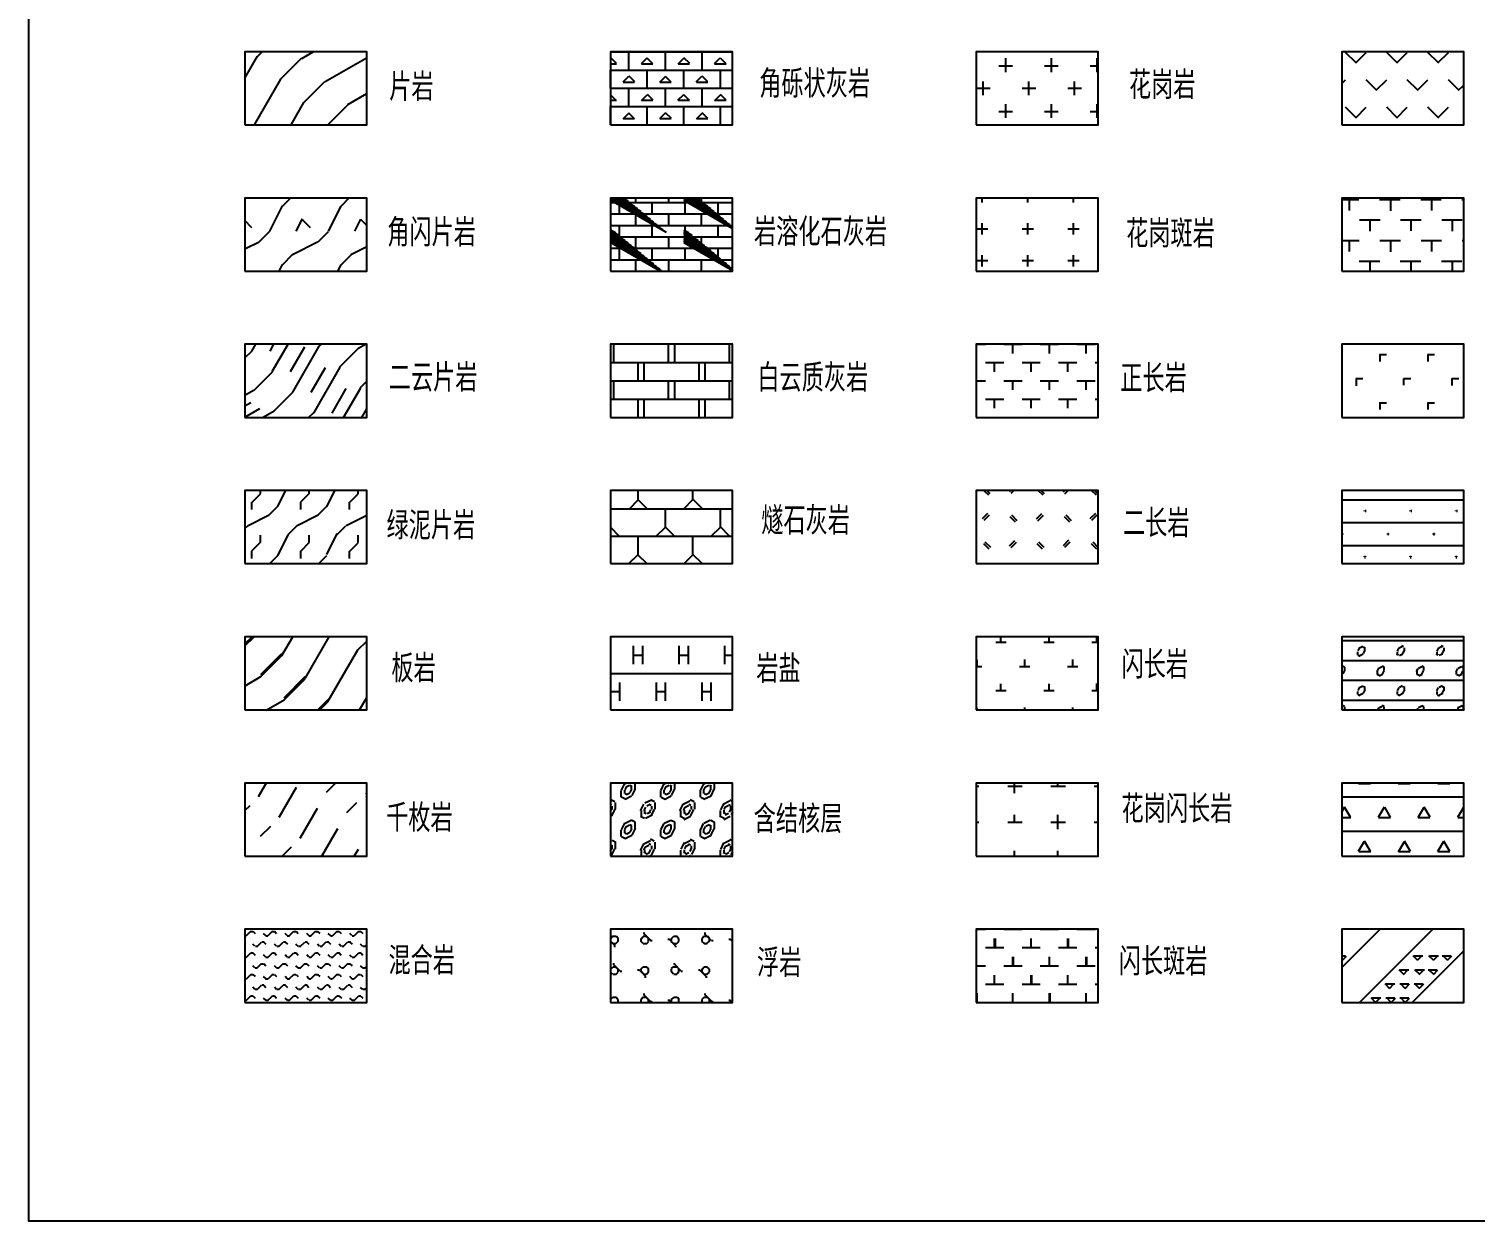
# Model space of a CAD drawing. Extents: x 0 to 0.401, y 0 to 0.375.
# Drawn here: x 0 to 0.2373, y 0 to 0.1956 of the extents above; entities that cross this region are included whole.
import ezdxf

# ---------------------------------------------------------------- set-up
doc = ezdxf.new("R2010")
doc.units = 0
doc.header["$MEASUREMENT"] = 0
doc.layers.get('0').update_dxf_attribs({"linetype": 'CONTINUOUS'})
doc.styles.add('LZ_FONTS_FS', font='hxm.ttf', dxfattribs={"width": 0.7})

msp = doc.modelspace()

# ---------------------------------------------------------------- hatches: boundary and pattern name
h = msp.add_hatch()
h.set_pattern_fill('GLPY', color=256, scale=0.0005, style=0, pattern_type=2)
h.set_pattern_definition([(59.995, (-0.144551, 0.035875), (-0.00379687, 0.00379688), [0.0097677, -0.197764]), (45, (-0.1396666, 0.044334), (-0.00379688, 0.00379688), [0.00488384, -0.023754]), (45, (-0.1277546, 0.052672), (-0.00379688, 0.00379688), [0.00488384, -0.023754]), (30.005, (-0.136213, 0.047787), (-0.00379688, 0.00379687), [0.0097677, -0.197764]), (59.995, (-0.124301, 0.056125), (-0.00379687, 0.00379688), [0.0097677, -0.197764]), (59.995, (-0.104051, 0.076375), (-0.00379687, 0.00379688), [0.0097677, -0.197764]), (59.995, (-0.083801, 0.096625), (-0.00379687, 0.00379688), [0.0097677, -0.197764]), (59.995, (-0.063551, 0.116875), (-0.00379687, 0.00379688), [0.0097677, -0.197764]), (59.995, (-0.043301, 0.137125), (-0.00379687, 0.00379688), [0.0097677, -0.197764]), (59.995, (-0.023051, 0.157375), (-0.00379687, 0.00379688), [0.0097677, -0.197764]), (30.005, (-0.115963, 0.068037), (-0.00379688, 0.00379687), [0.0097677, -0.197764]), (30.005, (-0.095713, 0.088287), (-0.00379688, 0.00379687), [0.0097677, -0.197764]), (30.005, (-0.075463, 0.108537), (-0.00379688, 0.00379687), [0.0097677, -0.197764]), (30.005, (-0.055213, 0.128787), (-0.00379688, 0.00379687), [0.0097677, -0.197764]), (30.005, (-0.034963, 0.149037), (-0.00379688, 0.00379687), [0.0097677, -0.197764]), (30.005, (-0.014713, 0.169287), (-0.00379688, 0.00379687), [0.0097677, -0.197764])])
h.paths.add_polyline_path([(0.05545, 0.19188), (0.03545, 0.19188), (0.03545, 0.17988), (0.05545, 0.17988)])
h = msp.add_hatch()
h.set_pattern_fill('GLJLZHY', color=256, scale=0.0005, style=0, pattern_type=2)
h.set_pattern_definition([(0, (-0.1445512, 0.0358752), (0, 0.003), []), (90, (-0.144551, 0.035875), (-0.006, 4e-19), [0.003, -0.003]), (90, (-0.141551, 0.038875), (-0.006, 4e-19), [0.003, -0.003]), (0, (-0.1424887, 0.0369064), (0.003, 0.003), [0.001875, -0.004125]), (45, (-0.1424887, 0.0369064), (-0.003, 0.003), [0.001325825, -0.002916815]), (135, (-0.1406137, 0.0369064), (-0.003, -0.003), [0.001325825, -0.002916815])])
h.paths.add_polyline_path([(0.11545, 0.19188), (0.09545, 0.19188), (0.09545, 0.17988), (0.11545, 0.17988)])
h = msp.add_hatch()
h.set_pattern_fill('GLHGY', color=256, scale=0.0005, style=0, pattern_type=2)
h.set_pattern_definition([(0, (-0.144551, 0.035875), (0.00375, 0.00375), [0.00225, -0.00525]), (90, (-0.143426, 0.03475), (-0.00375, 0.00375), [0.00225, -0.00525])])
h.paths.add_polyline_path([(0.17545, 0.19188), (0.15545, 0.19188), (0.15545, 0.17988), (0.17545, 0.17988)])
h = msp.add_hatch()
h.set_pattern_fill('GLASY', color=256, scale=0.0005, style=0, pattern_type=2)
h.set_pattern_definition([(45, (-0.14005, 0.037), (-0.027, 0.027), [0.002432, -0.0357518]), (135, (-0.14005, 0.037), (-0.027, -0.027), [0.002432, -0.0357518]), (45, (-0.1333, 0.037), (-0.027, 0.027), [0.002432, -0.0357518]), (45, (-0.12655, 0.037), (-0.027, 0.027), [0.002432, -0.0357518]), (45, (-0.1198, 0.037), (-0.027, 0.027), [0.002432, -0.0357518]), (45, (-0.14005, 0.046), (-0.027, 0.027), [0.002432, -0.0357518]), (45, (-0.14005, 0.055), (-0.027, 0.027), [0.002432, -0.0357518]), (45, (-0.1333, 0.046), (-0.027, 0.027), [0.002432, -0.0357518]), (45, (-0.1333, 0.055), (-0.027, 0.027), [0.002432, -0.0357518]), (45, (-0.12655, 0.046), (-0.027, 0.027), [0.002432, -0.0357518]), (45, (-0.12655, 0.055), (-0.027, 0.027), [0.002432, -0.0357518]), (45, (-0.1198, 0.046), (-0.027, 0.027), [0.002432, -0.0357518]), (45, (-0.1198, 0.055), (-0.027, 0.027), [0.002432, -0.0357518]), (135, (-0.1333, 0.037), (-0.027, -0.027), [0.002432, -0.0357518]), (135, (-0.12655, 0.037), (-0.027, -0.027), [0.002432, -0.0357518]), (135, (-0.1198, 0.037), (-0.027, -0.027), [0.002432, -0.0357518]), (135, (-0.14005, 0.046), (-0.027, -0.027), [0.002432, -0.0357518]), (135, (-0.14005, 0.055), (-0.027, -0.027), [0.002432, -0.0357518]), (135, (-0.1333, 0.046), (-0.027, -0.027), [0.002432, -0.0357518]), (135, (-0.1333, 0.055), (-0.027, -0.027), [0.002432, -0.0357518]), (135, (-0.12655, 0.046), (-0.027, -0.027), [0.002432, -0.0357518]), (135, (-0.12655, 0.055), (-0.027, -0.027), [0.002432, -0.0357518]), (135, (-0.1198, 0.046), (-0.027, -0.027), [0.002432, -0.0357518]), (135, (-0.1198, 0.055), (-0.027, -0.027), [0.002432, -0.0357518]), (45, (-0.136676, 0.0415), (-0.027, 0.027), [0.002432, -0.0357518]), (45, (-0.129926, 0.0415), (-0.027, 0.027), [0.002432, -0.0357518]), (45, (-0.123176, 0.0415), (-0.027, 0.027), [0.002432, -0.0357518]), (45, (-0.116426, 0.0415), (-0.027, 0.027), [0.002432, -0.0357518]), (45, (-0.136676, 0.0505), (-0.027, 0.027), [0.002432, -0.0357518]), (45, (-0.129926, 0.0505), (-0.027, 0.027), [0.002432, -0.0357518]), (45, (-0.123176, 0.0505), (-0.027, 0.027), [0.002432, -0.0357518]), (45, (-0.116426, 0.0505), (-0.027, 0.027), [0.002432, -0.0357518]), (45, (-0.136676, 0.0595), (-0.027, 0.027), [0.002432, -0.0357518]), (45, (-0.129926, 0.0595), (-0.027, 0.027), [0.002432, -0.0357518]), (45, (-0.123176, 0.0595), (-0.027, 0.027), [0.002432, -0.0357518]), (45, (-0.116426, 0.0595), (-0.027, 0.027), [0.002432, -0.0357518]), (135, (-0.136676, 0.0415), (-0.027, -0.027), [0.002432, -0.0357518]), (135, (-0.129926, 0.0415), (-0.027, -0.027), [0.002432, -0.0357518]), (135, (-0.123176, 0.0415), (-0.027, -0.027), [0.002432, -0.0357518]), (135, (-0.116426, 0.0415), (-0.027, -0.027), [0.002432, -0.0357518]), (135, (-0.136676, 0.0505), (-0.027, -0.027), [0.002432, -0.0357518]), (135, (-0.129926, 0.0505), (-0.027, -0.027), [0.002432, -0.0357518]), (135, (-0.123176, 0.0505), (-0.027, -0.027), [0.002432, -0.0357518]), (135, (-0.116426, 0.0505), (-0.027, -0.027), [0.002432, -0.0357518]), (135, (-0.136676, 0.0595), (-0.027, -0.027), [0.002432, -0.0357518]), (135, (-0.129926, 0.0595), (-0.027, -0.027), [0.002432, -0.0357518]), (135, (-0.123176, 0.0595), (-0.027, -0.027), [0.002432, -0.0357518]), (135, (-0.116426, 0.0595), (-0.027, -0.027), [0.002432, -0.0357518]), (45, (-0.11305, 0.037), (-0.027, 0.027), [0.002432, -0.0357518]), (45, (-0.1063, 0.037), (-0.027, 0.027), [0.002432, -0.0357518]), (45, (-0.09955, 0.037), (-0.027, 0.027), [0.002432, -0.0357518]), (45, (-0.0928, 0.037), (-0.027, 0.027), [0.002432, -0.0357518]), (45, (-0.11305, 0.046), (-0.027, 0.027), [0.002432, -0.0357518]), (45, (-0.1063, 0.046), (-0.027, 0.027), [0.002432, -0.0357518]), (45, (-0.09955, 0.046), (-0.027, 0.027), [0.002432, -0.0357518]), (45, (-0.0928, 0.046), (-0.027, 0.027), [0.002432, -0.0357518]), (45, (-0.11305, 0.055), (-0.027, 0.027), [0.002432, -0.0357518]), (45, (-0.1063, 0.055), (-0.027, 0.027), [0.002432, -0.0357518]), (45, (-0.09955, 0.055), (-0.027, 0.027), [0.002432, -0.0357518]), (45, (-0.0928, 0.055), (-0.027, 0.027), [0.002432, -0.0357518]), (135, (-0.11305, 0.037), (-0.027, -0.027), [0.002432, -0.0357518]), (135, (-0.1063, 0.037), (-0.027, -0.027), [0.002432, -0.0357518]), (135, (-0.09955, 0.037), (-0.027, -0.027), [0.002432, -0.0357518]), (135, (-0.0928, 0.037), (-0.027, -0.027), [0.002432, -0.0357518]), (135, (-0.11305, 0.046), (-0.027, -0.027), [0.002432, -0.0357518]), (135, (-0.1063, 0.046), (-0.027, -0.027), [0.002432, -0.0357518]), (135, (-0.09955, 0.046), (-0.027, -0.027), [0.002432, -0.0357518]), (135, (-0.0928, 0.046), (-0.027, -0.027), [0.002432, -0.0357518]), (135, (-0.11305, 0.055), (-0.027, -0.027), [0.002432, -0.0357518]), (135, (-0.1063, 0.055), (-0.027, -0.027), [0.002432, -0.0357518]), (135, (-0.09955, 0.055), (-0.027, -0.027), [0.002432, -0.0357518]), (135, (-0.0928, 0.055), (-0.027, -0.027), [0.002432, -0.0357518]), (45, (-0.109676, 0.0415), (-0.027, 0.027), [0.002432, -0.0357518]), (45, (-0.102926, 0.0415), (-0.027, 0.027), [0.002432, -0.0357518]), (45, (-0.096176, 0.0415), (-0.027, 0.027), [0.002432, -0.0357518]), (45, (-0.089426, 0.0415), (-0.027, 0.027), [0.002432, -0.0357518]), (45, (-0.109676, 0.0505), (-0.027, 0.027), [0.002432, -0.0357518]), (45, (-0.102926, 0.0505), (-0.027, 0.027), [0.002432, -0.0357518]), (45, (-0.096176, 0.0505), (-0.027, 0.027), [0.002432, -0.0357518]), (45, (-0.089426, 0.0505), (-0.027, 0.027), [0.002432, -0.0357518]), (45, (-0.109676, 0.0595), (-0.027, 0.027), [0.002432, -0.0357518]), (45, (-0.102926, 0.0595), (-0.027, 0.027), [0.002432, -0.0357518]), (45, (-0.096176, 0.0595), (-0.027, 0.027), [0.002432, -0.0357518]), (45, (-0.089426, 0.0595), (-0.027, 0.027), [0.002432, -0.0357518]), (135, (-0.109676, 0.0415), (-0.027, -0.027), [0.002432, -0.0357518]), (135, (-0.102926, 0.0415), (-0.027, -0.027), [0.002432, -0.0357518]), (135, (-0.096176, 0.0415), (-0.027, -0.027), [0.002432, -0.0357518]), (135, (-0.089426, 0.0415), (-0.027, -0.027), [0.002432, -0.0357518]), (135, (-0.109676, 0.0505), (-0.027, -0.027), [0.002432, -0.0357518]), (135, (-0.102926, 0.0505), (-0.027, -0.027), [0.002432, -0.0357518]), (135, (-0.096176, 0.0505), (-0.027, -0.027), [0.002432, -0.0357518]), (135, (-0.089426, 0.0505), (-0.027, -0.027), [0.002432, -0.0357518]), (135, (-0.109676, 0.0595), (-0.027, -0.027), [0.002432, -0.0357518]), (135, (-0.102926, 0.0595), (-0.027, -0.027), [0.002432, -0.0357518]), (135, (-0.096176, 0.0595), (-0.027, -0.027), [0.002432, -0.0357518]), (135, (-0.089426, 0.0595), (-0.027, -0.027), [0.002432, -0.0357518])])
h.paths.add_polyline_path([(0.23545, 0.19188), (0.21545, 0.19188), (0.21545, 0.17988), (0.23545, 0.17988)])
h = msp.add_hatch()
h.set_pattern_fill('GLJSPY', color=256, scale=0.0005, style=0, pattern_type=2)
h.set_pattern_definition([(45, (-0.144551, 0.035875), (9e-19, 0.0096), [0.0024, -0.01117645]), (63.435, (-0.142854, 0.037572), (2e-10, 0.0096), [0.0046256, -0.01684066]), (26.565, (-0.1391004, 0.0434065), (-0.0096, -2e-10), [0.0046256, -0.01684066]), (45, (-0.1407855, 0.0417095), (9e-19, 0.0096), [0.0024, -0.01117645]), (63.435, (-0.138534, 0.037572), (2e-10, 0.0096), [0.0022256, -0.01924066]), (135, (-0.136181, 0.038205), (-0.0096, 9e-19), [0.00192, -0.01165645])])
h.paths.add_polyline_path([(0.05545, 0.16788), (0.03545, 0.16788), (0.03545, 0.15588), (0.05545, 0.15588)])
h = msp.add_hatch()
h.set_pattern_fill('GLYRHSHY', color=256, scale=0.0005, style=0, pattern_type=2)
h.set_pattern_definition([(0, (-0.1445512, 0.0358752), (0, 0.001875), []), (90, (-0.1434262, 0.0358752), (-0.0027, 0.001875), [0.001875, -0.001875]), (330, (-0.144551, 0.035875), (0.012, 2e-09), [0.0105, -0.0033564]), (330, (-0.144551, 0.036005), (0.012, 2e-09), [0.0099, -0.0039564]), (330, (-0.144551, 0.036135), (0.012, 2e-09), [0.0093, -0.0045564]), (330, (-0.144551, 0.036265), (0.012, 2e-09), [0.0087, -0.0051564]), (330, (-0.144551, 0.036395), (0.012, 2e-09), [0.0081, -0.0057564]), (330, (-0.144551, 0.0365247), (0.012, 2e-09), [0.0075, -0.0063564]), (330, (-0.144551, 0.0366546), (0.012, 2e-09), [0.0069, -0.0069564]), (330, (-0.144551, 0.0367845), (0.012, 2e-09), [0.0063, -0.0075564]), (330, (-0.144551, 0.0369144), (0.012, 2e-09), [0.0057, -0.0081564]), (330, (-0.144551, 0.037044), (0.012, 2e-09), [0.0051, -0.0087564]), (330, (-0.144551, 0.037174), (0.012, 2e-09), [0.0045, -0.0093564]), (330, (-0.144551, 0.037304), (0.012, 2e-09), [0.0039, -0.0099564]), (330, (-0.144551, 0.037434), (0.012, 2e-09), [0.0033, -0.0105564]), (330, (-0.144551, 0.037564), (0.012, 2e-09), [0.0027, -0.0111564]), (330, (-0.144551, 0.037694), (0.012, 2e-09), [0.0021, -0.0117564]), (330, (-0.144551, 0.037824), (0.012, 2e-09), [0.0015, -0.0123564]), (330, (-0.144551, 0.0379536), (0.012, 2e-09), [0.0009, -0.0129564])])
h.paths.add_polyline_path([(0.11545, 0.16788), (0.09545, 0.16788), (0.09545, 0.15588), (0.11545, 0.15588)])
h = msp.add_hatch()
h.set_pattern_fill('GLHGBY', color=256, scale=0.0005, style=0, pattern_type=2)
h.set_pattern_definition([(0, (-0.144551, 0.0368127), (0, 0.00525), [0.001875, -0.005625]), (90, (-0.143614, 0.035875), (-0.0075, 5e-19), [0.001875, -0.003375])])
h.paths.add_polyline_path([(0.17545, 0.16788), (0.15545, 0.16788), (0.15545, 0.15588), (0.17545, 0.15588)])
h = msp.add_hatch()
h.set_pattern_fill('GLCMY', color=256, scale=0.0005, style=0, pattern_type=2)
h.set_pattern_definition([(0, (-0.1462387, 0.03601), (0.003375, 0.003375), [0.003375, -0.003375]), (90, (-0.1444162, 0.0341877), (-0.003375, 0.003375), [0.0016875, -0.0050625])])
h.paths.add_polyline_path([(0.23545, 0.16788), (0.21545, 0.16788), (0.21545, 0.15588), (0.23545, 0.15588)])
h = msp.add_hatch()
h.set_pattern_fill('GLEYPY', color=256, scale=0.0005, style=0, pattern_type=2)
h.set_pattern_definition([(59.995, (-0.144551, 0.035875), (-0.003375, 0.003375), [0.0086824, -0.1757902]), (45, (-0.1402093, 0.043394), (-0.003375, 0.003375), [0.0043412, -0.02111465]), (45, (-0.129621, 0.0508055), (-0.003375, 0.003375), [0.0043412, -0.02111465]), (30.005, (-0.1371396, 0.0464636), (-0.003375, 0.003375), [0.0086824, -0.1757902]), (59.995, (-0.126551, 0.053875), (-0.003375, 0.003375), [0.0086824, -0.1757902]), (59.995, (-0.108551, 0.071875), (-0.003375, 0.003375), [0.0086824, -0.1757902]), (59.995, (-0.090551, 0.089875), (-0.003375, 0.003375), [0.0086824, -0.1757902]), (59.995, (-0.072551, 0.107875), (-0.003375, 0.003375), [0.0086824, -0.1757902]), (59.995, (-0.054551, 0.125875), (-0.003375, 0.003375), [0.0086824, -0.1757902]), (59.995, (-0.036551, 0.143875), (-0.003375, 0.003375), [0.0086824, -0.1757902]), (30.005, (-0.1191396, 0.0644636), (-0.003375, 0.003375), [0.0086824, -0.1757902]), (30.005, (-0.1011396, 0.0824636), (-0.003375, 0.003375), [0.0086824, -0.1757902]), (30.005, (-0.0831396, 0.1004636), (-0.003375, 0.003375), [0.0086824, -0.1757902]), (30.005, (-0.0651396, 0.1184636), (-0.003375, 0.003375), [0.0086824, -0.1757902]), (30.005, (-0.0471396, 0.1364636), (-0.003375, 0.003375), [0.0086824, -0.1757902]), (30.005, (-0.0291396, 0.1544636), (-0.003375, 0.003375), [0.0086824, -0.1757902]), (59.995, (-0.141551, 0.035875), (-0.003375, 0.003375), [0.0046824, -0.1797902]), (30.005, (-0.1341396, 0.0464636), (-0.003375, 0.003375), [0.0046824, -0.1797902]), (30.005, (-0.1326396, 0.0454636), (-0.003375, 0.003375), [0.0046824, -0.1797902]), (59.995, (-0.123551, 0.053875), (-0.003375, 0.003375), [0.0046824, -0.1797902]), (30.005, (-0.0261396, 0.1544636), (-0.003375, 0.003375), [0.0046824, -0.1797902]), (30.005, (-0.0251396, 0.1534636), (-0.003375, 0.003375), [0.0046824, -0.1797902]), (59.995, (-0.033551, 0.143875), (-0.003375, 0.003375), [0.0046824, -0.1797902]), (30.005, (-0.0441396, 0.1364636), (-0.003375, 0.003375), [0.0046824, -0.1797902]), (30.005, (-0.0431396, 0.1354636), (-0.003375, 0.003375), [0.0046824, -0.1797902]), (59.995, (-0.105551, 0.071875), (-0.003375, 0.003375), [0.0046824, -0.1797902]), (59.995, (-0.087551, 0.089875), (-0.003375, 0.003375), [0.0046824, -0.1797902]), (59.995, (-0.069551, 0.107875), (-0.003375, 0.003375), [0.0046824, -0.1797902]), (59.995, (-0.051551, 0.125875), (-0.003375, 0.003375), [0.0046824, -0.1797902]), (30.005, (-0.1165396, 0.0644636), (-0.003375, 0.003375), [0.0046824, -0.1797902]), (30.005, (-0.1151396, 0.0634636), (-0.003375, 0.003375), [0.0046824, -0.1797902]), (30.005, (-0.0985396, 0.0824636), (-0.003375, 0.003375), [0.0046824, -0.1797902]), (30.005, (-0.0969396, 0.0814636), (-0.003375, 0.003375), [0.0046824, -0.1797902]), (30.005, (-0.0625396, 0.1184636), (-0.003375, 0.003375), [0.0046824, -0.1797902]), (30.005, (-0.0615396, 0.1174636), (-0.003375, 0.003375), [0.0046824, -0.1797902]), (30.005, (-0.0801396, 0.1004636), (-0.003375, 0.003375), [0.0046824, -0.1797902]), (30.005, (-0.0791396, 0.0994636), (-0.003375, 0.003375), [0.0046824, -0.1797902])])
h.paths.add_polyline_path([(0.05545, 0.14388), (0.03545, 0.14388), (0.03545, 0.13188), (0.05545, 0.13188)])
h = msp.add_hatch()
h.set_pattern_fill('GLBYZHY', color=256, scale=0.0005, style=0, pattern_type=2)
h.set_pattern_definition([(0, (-0.1445512, 0.0358752), (0, 0.003), []), (90, (-0.144051, 0.044875), (-0.01, 0.006), [0.003, -0.003]), (90, (-0.135051, 0.044875), (-0.01, 0.006), [0.003, -0.003]), (90, (-0.140051, 0.047875), (-0.01, 0.006), [0.003, -0.003]), (90, (-0.139051, 0.047875), (-0.01, 0.006), [0.003, -0.003])])
h.paths.add_polyline_path([(0.11545, 0.14388), (0.09545, 0.14388), (0.09545, 0.13188), (0.11545, 0.13188)])
h = msp.add_hatch()
h.set_pattern_fill('GLZCY', color=256, scale=0.0005, style=0, pattern_type=2)
h.set_pattern_definition([(0, (-0.1460512, 0.0358752), (0.003, 0.003), [0.003, -0.003]), (90, (-0.1445512, 0.0343752), (-0.003, 0.003), [0.0015, -0.0045])])
h.paths.add_polyline_path([(0.17545, 0.14388), (0.15545, 0.14388), (0.15545, 0.13188), (0.17545, 0.13188)])
h = msp.add_hatch()
h.set_pattern_fill('GLXWY', color=256, scale=0.0005, style=0, pattern_type=2)
h.set_pattern_definition([(0, (-0.144551, 0.035875), (0.0039375, 0.0039375), [0.001125, -0.00675]), (270, (-0.144551, 0.035875), (0.0039375, -0.0039375), [0.001125, -0.00675])])
h.paths.add_polyline_path([(0.23545, 0.14388), (0.21545, 0.14388), (0.21545, 0.13188), (0.23545, 0.13188)])
h = msp.add_hatch()
h.set_pattern_fill('GLNLSPY', color=256, scale=0.0005, style=0, pattern_type=2)
h.set_pattern_definition([(45, (-0.144551, 0.035875), (9e-19, 0.008), [0.002, -0.0093137]), (63.435, (-0.143137, 0.0372894), (-2e-11, 0.008), [0.00385466, -0.01403388]), (26.565, (-0.140009, 0.0421513), (-0.008, 2e-11), [0.00385466, -0.01403388]), (45, (-0.141413, 0.040737), (9e-19, 0.008), [0.002, -0.0093137]), (45, (-0.139413, 0.037937), (9e-19, 0.008), [0.002, -0.0093137]), (90, (-0.139413, 0.036737), (-0.008, 0.008), [0.0012, -0.0068]), (90, (-0.137999, 0.039351), (-0.008, 0.008), [0.0012, -0.0068])])
h.paths.add_polyline_path([(0.05545, 0.11988), (0.03545, 0.11988), (0.03545, 0.10788), (0.05545, 0.10788)])
h = msp.add_hatch()
h.set_pattern_fill('GLSSHY', color=256, scale=0.0005, style=0, pattern_type=2)
h.set_pattern_definition([(0, (-0.144551, 0.035875), (0.0045, 0.0045), [0.0075, 0]), (90, (-0.143051, 0.037375), (-0.0045, 0.0045), [0.003, -0.006]), (45, (-0.144551, 0.035875), (-0.0045, 0.0045), [0.00212132, -0.00424264]), (135, (-0.141551, 0.035875), (-0.0045, -0.0045), [0.00212132, -0.00424264])])
h.paths.add_polyline_path([(0.11545, 0.11988), (0.09545, 0.11988), (0.09545, 0.10788), (0.11545, 0.10788)])
h = msp.add_hatch()
h.set_pattern_fill('GLECY', color=256, scale=0.0005, style=0, pattern_type=2)
h.set_pattern_definition([(45, (-0.144051, 0.035675), (9e-19, 0.00883883), [0.00125, -0.005]), (45, (-0.143801, 0.035375), (9e-19, 0.00883883), [0.00125, -0.005]), (135, (-0.138301, 0.035375), (-0.00883883, 9e-19), [0.00125, -0.005]), (135, (-0.138551, 0.035125), (-0.00883883, 9e-19), [0.00125, -0.005])])
h.paths.add_polyline_path([(0.17545, 0.11988), (0.15545, 0.11988), (0.15545, 0.10788), (0.17545, 0.10788)])
h = msp.add_hatch()
h.set_pattern_fill('GLSY', color=256, scale=0.0005, style=0, pattern_type=2)
h.set_pattern_definition([(0, (-0.144551, 0.035875), (0, 0.00375), []), (90, (-0.144551, 0.037675), (-0.00375, 0.00375), [0.00015, -0.00735]), (0, (-0.144551, 0.037825), (0.00375, 0.00375), [0.00015, -0.00735]), (90, (-0.144401, 0.037675), (-0.00375, 0.00375), [0.00015, -0.00735]), (0, (-0.144551, 0.037675), (0.00375, 0.00375), [0.00015, -0.00735])])
h.paths.add_polyline_path([(0.23545, 0.11988), (0.21545, 0.11988), (0.21545, 0.10788), (0.23545, 0.10788)])
h = msp.add_hatch()
h.set_pattern_fill('GLBY', color=256, scale=0.0005, style=0, pattern_type=2)
h.set_pattern_definition([(59.995, (-0.144551, 0.035875), (-0.00379687, 0.00379688), [0.0097677, -0.197764]), (45, (-0.1396666, 0.044334), (-0.00379688, 0.00379688), [0.00488384, -0.023754]), (45, (-0.1277546, 0.052672), (-0.00379688, 0.00379688), [0.00488384, -0.023754]), (30.005, (-0.136213, 0.047787), (-0.00379688, 0.00379687), [0.0097677, -0.197764]), (59.995, (-0.124301, 0.056125), (-0.00379687, 0.00379688), [0.0097677, -0.197764]), (59.995, (-0.104051, 0.076375), (-0.00379687, 0.00379688), [0.0097677, -0.197764]), (59.995, (-0.083801, 0.096625), (-0.00379687, 0.00379688), [0.0097677, -0.197764]), (59.995, (-0.063551, 0.116875), (-0.00379687, 0.00379688), [0.0097677, -0.197764]), (59.995, (-0.043301, 0.137125), (-0.00379687, 0.00379688), [0.0097677, -0.197764]), (59.995, (-0.023051, 0.157375), (-0.00379687, 0.00379688), [0.0097677, -0.197764]), (30.005, (-0.115963, 0.068037), (-0.00379688, 0.00379687), [0.0097677, -0.197764]), (30.005, (-0.095713, 0.088287), (-0.00379688, 0.00379687), [0.0097677, -0.197764]), (30.005, (-0.075463, 0.108537), (-0.00379688, 0.00379687), [0.0097677, -0.197764]), (30.005, (-0.055213, 0.128787), (-0.00379688, 0.00379687), [0.0097677, -0.197764]), (30.005, (-0.034963, 0.149037), (-0.00379688, 0.00379687), [0.0097677, -0.197764]), (30.005, (-0.014713, 0.169287), (-0.00379688, 0.00379687), [0.0097677, -0.197764]), (45, (-0.139667, 0.044671), (-0.00759375, 0.00759375), [0.0048838, -0.023754]), (45, (-0.1277546, 0.053009), (-0.00379688, 0.00379688), [0.00488384, -0.023754]), (59.995, (-0.144551, 0.036213), (-0.0082885, 0.00639064), [0.0097677, -0.197764])])
h.paths.add_polyline_path([(0.05545, 0.09588), (0.03545, 0.09588), (0.03545, 0.08388), (0.05545, 0.08388)])
h = msp.add_hatch()
h.set_pattern_fill('GLYY1', color=256, scale=0.0005, style=0, pattern_type=2)
h.set_pattern_definition([(90, (-0.143051, 0.037375), (-0.0075, 5e-19), [0.003, -0.009]), (0, (-0.144551, 0.038875), (0, 0.012), [0.0015, -0.006]), (90, (-0.144551, 0.037375), (-0.0075, 5e-19), [0.003, -0.009]), (0, (-0.144551, 0.035875), (0, 0.006), []), (0, (-0.140801, 0.044875), (0, 0.012), [0.0015, -0.006]), (90, (-0.140801, 0.043375), (-0.0075, 5e-19), [0.003, -0.009]), (90, (-0.139301, 0.043375), (-0.0075, 5e-19), [0.003, -0.009])])
h.paths.add_polyline_path([(0.11545, 0.09588), (0.09545, 0.09588), (0.09545, 0.08388), (0.11545, 0.08388)])
h = msp.add_hatch()
h.set_pattern_fill('GLSCY', color=256, scale=0.0005, style=0, pattern_type=2)
h.set_pattern_definition([(0, (-0.144551, 0.035875), (0.0039375, 0.0039375), [0.0016875, -0.0061875]), (90, (-0.1437074, 0.035875), (-0.0039375, 0.0039375), [0.001125, -0.00675])])
h.paths.add_polyline_path([(0.17545, 0.09588), (0.15545, 0.09588), (0.15545, 0.08388), (0.17545, 0.08388)])
h = msp.add_hatch()
h.set_pattern_fill('GLLY', color=256, scale=0.0005, style=0, pattern_type=2)
h.set_pattern_definition([(90, (-0.1427456, 0.0376807), (-0.00325, 0.00325), [0.000541667, -0.005958333]), (90, (-0.141608, 0.0383307), (-0.00325, 0.00325), [0.000541667, -0.005958333]), (26.56505, (-0.1424206, 0.0375182), (0.0032499996, 0.0032499996), [0.0006056, -0.01392884]), (26.56505, (-0.1424748, 0.038764), (0.0032499996, 0.0032499996), [0.0006056, -0.01392884]), (63.43495, (-0.1427456, 0.0382224), (0.0032499996, 0.0032499996), [0.0006056, -0.01392884]), (63.43495, (-0.141879, 0.037789), (0.0032499996, 0.0032499996), [0.0006056, -0.01392884]), (153.43495, (-0.1424206, 0.0375182), (-0.0032499996, 0.0032499996), [0.00036336, -0.01417108]), (153.43495, (-0.1416081, 0.0388724), (-0.0032499996, 0.0032499996), [0.00036336, -0.01417108]), (0, (-0.1445512, 0.03675), (0, 0.00325), [])])
h.paths.add_polyline_path([(0.23545, 0.09588), (0.21545, 0.09588), (0.21545, 0.08388), (0.23545, 0.08388)])
h = msp.add_hatch()
h.set_pattern_fill('GLQMY', color=256, scale=0.0005, style=0, pattern_type=2)
h.set_pattern_definition([(59.995, (-0.144551, 0.035875), (-0.003375, 0.003375), [0.0056824, -0.1787902]), (45, (-0.1402093, 0.043394), (-0.003375, 0.003375), [0.0023412, -0.02311465]), (45, (-0.129621, 0.0508055), (-0.003375, 0.003375), [0.0023412, -0.02311465]), (30.005, (-0.1371396, 0.0464636), (-0.003375, 0.003375), [0.0056824, -0.1787902]), (59.995, (-0.126551, 0.053875), (-0.003375, 0.003375), [0.0056824, -0.1787902]), (59.995, (-0.108551, 0.071875), (-0.003375, 0.003375), [0.0056824, -0.1787902]), (59.995, (-0.090551, 0.089875), (-0.003375, 0.003375), [0.0056824, -0.1787902]), (59.995, (-0.072551, 0.107875), (-0.003375, 0.003375), [0.0056824, -0.1787902]), (59.995, (-0.054551, 0.125875), (-0.003375, 0.003375), [0.0056824, -0.1787902]), (59.995, (-0.036551, 0.143875), (-0.003375, 0.003375), [0.0056824, -0.1787902]), (30.005, (-0.1191396, 0.0644636), (-0.003375, 0.003375), [0.0056824, -0.1787902]), (30.005, (-0.1011396, 0.0824636), (-0.003375, 0.003375), [0.0056824, -0.1787902]), (30.005, (-0.0831396, 0.1004636), (-0.003375, 0.003375), [0.0056824, -0.1787902]), (30.005, (-0.0651396, 0.1184636), (-0.003375, 0.003375), [0.0056824, -0.1787902]), (30.005, (-0.0471396, 0.1364636), (-0.003375, 0.003375), [0.0056824, -0.1787902]), (30.005, (-0.0291396, 0.1544636), (-0.003375, 0.003375), [0.0056824, -0.1787902])])
h.paths.add_polyline_path([(0.05545, 0.07188), (0.03545, 0.07188), (0.03545, 0.05988), (0.05545, 0.05988)])
h = msp.add_hatch()
h.set_pattern_fill('GLHJHC', color=256, scale=0.0005, style=0, pattern_type=2)
h.set_pattern_definition([(90, (-0.1427456, 0.0376807), (-0.00325, 0.00325), [0.00054167, -0.00595833]), (90, (-0.141608, 0.0383307), (-0.00325, 0.00325), [0.00054167, -0.00595833]), (26.56505, (-0.1424206, 0.0375182), (0.00325, 0.0032499996), [0.0006056, -0.01392884]), (26.56505, (-0.1424748, 0.038764), (0.00325, 0.0032499996), [0.0006056, -0.01392884]), (63.43495, (-0.1427456, 0.0382224), (0.0032499996, 0.00325), [0.0006056, -0.01392884]), (63.43495, (-0.141879, 0.037789), (0.0032499996, 0.00325), [0.0006056, -0.01392884]), (153.43495, (-0.1424206, 0.0375182), (-0.00325, 0.0032499996), [0.00036336, -0.01417108]), (153.43495, (-0.1416081, 0.0388724), (-0.00325, 0.0032499996), [0.00036336, -0.01417108]), (90, (-0.1433144, 0.037085), (-0.00325, 0.00325), [0.00108333, -0.00541667]), (90, (-0.1410394, 0.038385), (-0.00325, 0.00325), [0.00108333, -0.00541667]), (26.56505, (-0.1426644, 0.0367599), (0.00325, 0.0032499996), [0.001211204, -0.01332324]), (153.43495, (-0.1426644, 0.0367599), (-0.00325, 0.0032499996), [0.00072672, -0.01380772]), (63.43495, (-0.141581, 0.0373015), (0.0032499996, 0.00325), [0.001211204, -0.01332324]), (153.43495, (-0.1410394, 0.0394682), (-0.00325, 0.0032499996), [0.00072672, -0.01380772]), (63.43495, (-0.1433144, 0.0381682), (0.0032499996, 0.00325), [0.001211204, -0.01332324]), (26.56505, (-0.1427727, 0.0392515), (0.00325, 0.0032499996), [0.001211204, -0.01332324])])
h.paths.add_polyline_path([(0.11545, 0.07188), (0.09545, 0.07188), (0.09545, 0.05988), (0.11545, 0.05988)])
h = msp.add_hatch()
h.set_pattern_fill('GLHGSCY', color=256, scale=0.0005, style=0, pattern_type=2)
h.set_pattern_definition([(0, (-0.144551, 0.035875), (0, 0.0059136), [0.00236544, -0.00473088]), (90, (-0.1433685, 0.035875), (-0.00709632, 0.0059136), [0.00118272, -0.01064448]), (90, (-0.136272, 0.0346924), (-0.00709632, 0.0059136), [0.00236544, -0.00946176])])
h.paths.add_polyline_path([(0.17545, 0.07188), (0.15545, 0.07188), (0.15545, 0.05988), (0.17545, 0.05988)])
h = msp.add_hatch()
h.set_pattern_fill('GLJLY', color=256, scale=0.0005, style=0, pattern_type=2)
h.set_pattern_definition([(0, (-0.144551, 0.035875), (0, 0.005625), []), (120, (-0.143577, 0.038125), (-0.00649519, -2e-10), [0.00194856, -0.00454663]), (60, (-0.1455254, 0.038125), (-0.003247595, 0.005625), [0.00194856, -0.00454663]), (0, (-0.1455254, 0.038125), (0.003247595, 0.005625), [0.00194856, -0.00454663])])
h.paths.add_polyline_path([(0.23545, 0.07188), (0.21545, 0.07188), (0.21545, 0.05988), (0.23545, 0.05988)])
h = msp.add_hatch()
h.set_pattern_fill('GLHHY', color=256, scale=0.0005, style=0, pattern_type=2)
h.set_pattern_definition([(135, (-0.1452594, 0.0362293), (-0.001770294, -0.001770294), [0.0004993, -0.002004275]), (0, (-0.1452594, 0.0362293), (0.001770562, 0.001770562), [0.000354113, -0.00318701]), (45, (-0.1449053, 0.0362293), (8e-09, 0.003541115), [0.00100158, -0.00150237]), (0, (-0.144197, 0.0369375), (0.001770562, 0.001770562), [0.000354113, -0.00318701]), (315, (-0.143843, 0.0369375), (0.00177056, 0.00177056), [0.00050079, -0.00200316])])
h.paths.add_polyline_path([(0.05545, 0.04788), (0.03545, 0.04788), (0.03545, 0.03588), (0.05545, 0.03588)])
h = msp.add_hatch()
h.set_pattern_fill('GLFY', color=256, scale=0.0005, style=0, pattern_type=2)
h.set_pattern_definition([(90, (-0.144551, 0.035875), (-0.005, 3e-19), [0.0005, -0.0045]), (45, (-0.144551, 0.036375), (4e-19, 0.005), [0.0005, -0.00657107]), (135, (-0.1441976, 0.0355216), (-0.005, 4e-19), [0.0005, -0.00657107]), (0, (-0.1441976, 0.0355216), (0, 0.005), [0.0005, -0.0045]), (0, (-0.1441976, 0.0367287), (0, 0.005), [0.0005, -0.0045]), (135, (-0.143344, 0.036375), (-0.005, 4e-19), [0.0005, -0.00657107]), (45, (-0.1436976, 0.0355216), (4e-19, 0.005), [0.0005, -0.00657107]), (90, (-0.143344, 0.035875), (-0.005, 3e-19), [0.0005, -0.0045]), (135, (-0.143844, 0.035168), (-0.01, 9e-19), [0.0015, -0.00557107]), (90, (-0.143844, 0.034918), (-0.005, 0.005), [0.00025, -0.00975]), (0, (-0.1451547, 0.0362287), (0.005, 0.005), [0.00025, -0.00975]), (135, (-0.1379905, 0.0360216), (-0.01, 9e-19), [0.0015, -0.00557107]), (0, (-0.1379905, 0.0360216), (0.005, 0.005), [0.00025, -0.00975]), (90, (-0.139051, 0.0370823), (-0.005, 0.005), [0.00025, -0.00975])])
h.paths.add_polyline_path([(0.11545, 0.04788), (0.09545, 0.04788), (0.09545, 0.03588), (0.11545, 0.03588)])
h = msp.add_hatch()
h.set_pattern_fill('GLSCBY', color=256, scale=0.0005, style=0, pattern_type=2)
h.set_pattern_definition([(0, (-0.1460512, 0.0358752), (0.003, 0.003), [0.003, -0.003]), (90, (-0.1445512, 0.0358752), (-0.003, 0.003), [0.0015, -0.0045]), (90, (-0.1444312, 0.0358752), (-0.003, 0.003), [0.0015, -0.0105])])
h.paths.add_polyline_path([(0.17545, 0.04788), (0.15545, 0.04788), (0.15545, 0.03588), (0.17545, 0.03588)])
h = msp.add_hatch()
h.set_pattern_fill('GLGZJLY', color=256, scale=0.0005, style=0, pattern_type=2)
h.set_pattern_definition([(45, (-0.144551, 0.035875), (-0.00432, 0.00432), []), (0, (-0.142535, 0.036595), (0.01728, 0.01728), [0.00144, -0.01584]), (0, (-0.140231, 0.036595), (0.01728, 0.01728), [0.00144, -0.01584]), (0, (-0.137927, 0.036595), (0.01728, 0.01728), [0.00144, -0.01584]), (45, (-0.141959, 0.035875), (2e-18, 0.01728), [0.0010234, -0.0234142]), (45, (-0.139367, 0.035875), (2e-18, 0.01728), [0.0010234, -0.0234142]), (45, (-0.137063, 0.035875), (2e-18, 0.01728), [0.0010234, -0.0234142]), (135, (-0.141959, 0.035875), (-0.01728, 2e-18), [0.0010234, -0.0234142]), (135, (-0.139367, 0.035875), (-0.01728, 2e-18), [0.0010234, -0.0234142]), (135, (-0.137063, 0.035875), (-0.01728, 2e-18), [0.0010234, -0.0234142]), (0, (-0.140231, 0.0389), (0.01728, 0.01728), [0.00144, -0.01584]), (0, (-0.137927, 0.0389), (0.01728, 0.01728), [0.00144, -0.01584]), (0, (-0.135623, 0.0389), (0.01728, 0.01728), [0.00144, -0.01584]), (45, (-0.139655, 0.038179), (2e-18, 0.01728), [0.0010234, -0.0234142]), (45, (-0.137063, 0.038179), (2e-18, 0.01728), [0.0010234, -0.0234142]), (45, (-0.134759, 0.038179), (2e-18, 0.01728), [0.0010234, -0.0234142]), (135, (-0.139655, 0.038179), (-0.01728, 2e-18), [0.0010234, -0.0234142]), (135, (-0.137063, 0.038179), (-0.01728, 2e-18), [0.0010234, -0.0234142]), (135, (-0.134759, 0.038179), (-0.01728, 2e-18), [0.0010234, -0.0234142]), (0, (-0.137927, 0.041203), (0.01728, 0.01728), [0.00144, -0.01584]), (0, (-0.135335, 0.041203), (0.01728, 0.01728), [0.00144, -0.01584]), (0, (-0.13332, 0.041203), (0.01728, 0.01728), [0.00144, -0.01584]), (45, (-0.137351, 0.040483), (2e-18, 0.01728), [0.0010234, -0.0234142]), (45, (-0.134759, 0.040483), (2e-18, 0.01728), [0.0010234, -0.0234142]), (45, (-0.132455, 0.040483), (2e-18, 0.01728), [0.0010234, -0.0234142]), (135, (-0.137351, 0.040483), (-0.01728, 2e-18), [0.0010234, -0.0234142]), (135, (-0.134759, 0.040483), (-0.01728, 2e-18), [0.0010234, -0.0234142]), (135, (-0.132455, 0.040483), (-0.01728, 2e-18), [0.0010234, -0.0234142]), (0, (-0.135623, 0.043507), (0.01728, 0.01728), [0.00144, -0.01584]), (0, (-0.133031, 0.043507), (0.01728, 0.01728), [0.00144, -0.01584]), (0, (-0.131015, 0.043507), (0.01728, 0.01728), [0.00144, -0.01584]), (45, (-0.135047, 0.042787), (2e-18, 0.01728), [0.0010234, -0.0234142]), (45, (-0.132455, 0.042787), (2e-18, 0.01728), [0.0010234, -0.0234142]), (45, (-0.130151, 0.042787), (2e-18, 0.01728), [0.0010234, -0.0234142]), (135, (-0.135047, 0.042787), (-0.01728, 2e-18), [0.0010234, -0.0234142]), (135, (-0.132455, 0.042787), (-0.01728, 2e-18), [0.0010234, -0.0234142]), (135, (-0.130151, 0.042787), (-0.01728, 2e-18), [0.0010234, -0.0234142])])
h.paths.add_polyline_path([(0.23545, 0.04788), (0.21545, 0.04788), (0.21545, 0.03588), (0.23545, 0.03588)])

# ---------------------------------------------------------------- linework, layer by layer
for points in [[(0, 0.37504), (0.40072, 0.37504), (0.40072, 0), (0, 0)], [(0.03545, 0.17988), (0.05545, 0.17988), (0.05545, 0.19188), (0.03545, 0.19188)], [(0.09545, 0.17988), (0.11545, 0.17988), (0.11545, 0.19188), (0.09545, 0.19188)], [(0.15545, 0.17988), (0.17545, 0.17988), (0.17545, 0.19188), (0.15545, 0.19188)], [(0.21545, 0.17988), (0.23545, 0.17988), (0.23545, 0.19188), (0.21545, 0.19188)], [(0.03545, 0.15588), (0.05545, 0.15588), (0.05545, 0.16788), (0.03545, 0.16788)], [(0.09545, 0.15588), (0.11545, 0.15588), (0.11545, 0.16788), (0.09545, 0.16788)], [(0.15545, 0.15588), (0.17545, 0.15588), (0.17545, 0.16788), (0.15545, 0.16788)], [(0.21545, 0.15588), (0.23545, 0.15588), (0.23545, 0.16788), (0.21545, 0.16788)], [(0.03545, 0.13188), (0.05545, 0.13188), (0.05545, 0.14388), (0.03545, 0.14388)], [(0.09545, 0.13188), (0.11545, 0.13188), (0.11545, 0.14388), (0.09545, 0.14388)], [(0.15545, 0.13188), (0.17545, 0.13188), (0.17545, 0.14388), (0.15545, 0.14388)], [(0.21545, 0.13188), (0.23545, 0.13188), (0.23545, 0.14388), (0.21545, 0.14388)], [(0.03545, 0.10788), (0.05545, 0.10788), (0.05545, 0.11988), (0.03545, 0.11988)], [(0.09545, 0.10788), (0.11545, 0.10788), (0.11545, 0.11988), (0.09545, 0.11988)], [(0.15545, 0.10788), (0.17545, 0.10788), (0.17545, 0.11988), (0.15545, 0.11988)], [(0.21545, 0.10788), (0.23545, 0.10788), (0.23545, 0.11988), (0.21545, 0.11988)], [(0.03545, 0.08388), (0.05545, 0.08388), (0.05545, 0.09588), (0.03545, 0.09588)], [(0.09545, 0.08388), (0.11545, 0.08388), (0.11545, 0.09588), (0.09545, 0.09588)], [(0.15545, 0.08388), (0.17545, 0.08388), (0.17545, 0.09588), (0.15545, 0.09588)], [(0.21545, 0.08388), (0.23545, 0.08388), (0.23545, 0.09588), (0.21545, 0.09588)], [(0.03545, 0.05988), (0.05545, 0.05988), (0.05545, 0.07188), (0.03545, 0.07188)], [(0.09545, 0.05988), (0.11545, 0.05988), (0.11545, 0.07188), (0.09545, 0.07188)], [(0.15545, 0.05988), (0.17545, 0.05988), (0.17545, 0.07188), (0.15545, 0.07188)], [(0.21545, 0.05988), (0.23545, 0.05988), (0.23545, 0.07188), (0.21545, 0.07188)], [(0.03545, 0.03588), (0.05545, 0.03588), (0.05545, 0.04788), (0.03545, 0.04788)], [(0.09545, 0.03588), (0.11545, 0.03588), (0.11545, 0.04788), (0.09545, 0.04788)], [(0.15545, 0.03588), (0.17545, 0.03588), (0.17545, 0.04788), (0.15545, 0.04788)], [(0.21545, 0.03588), (0.23545, 0.03588), (0.23545, 0.04788), (0.21545, 0.04788)]]:
    msp.add_lwpolyline(points, close=True)

# ---------------------------------------------------------------- texts
at = {"char_height": 0.004, "attachment_point": 1, "style": 'LZ_FONTS_FS'}
for s, insert, width in [('\\fTxt|b0|i0|c134|p2;片岩', (0.05912, 0.18826), 0.0251), ('\\fTxt|b0|i0|c134|p2;角砾状灰岩', (0.11983, 0.18877), 0.0296093), ('\\fTxt|b0|i0|c134|p2;花岗岩', (0.18049, 0.18855), 0.0282), ('\\fTxt|b0|i0|c134|p2;角闪片岩', (0.05879, 0.16436), 0.0251), ('\\fTxt|b0|i0|c134|p2;岩溶化石灰岩', (0.11897, 0.16446), 0.0346662), ('\\fTxt|b0|i0|c134|p2;花岗斑岩', (0.18003, 0.16418), 0.0255), ('\\fTxt|b0|i0|c134|p2;二云片岩', (0.05904, 0.14053), 0.0256), ('\\fTxt|b0|i0|c134|p2;白云质灰岩', (0.11952, 0.14052), 0.0291), ('\\fTxt|b0|i0|c134|p2;正长岩', (0.17907, 0.14042), 0.0268), ('\\fTxt|b0|i0|c134|p2;绿泥片岩', (0.05868, 0.11628), 0.0233), ('\\fTxt|b0|i0|c134|p2;燧石灰岩', (0.12016, 0.11709), 0.0291), ('\\fTxt|b0|i0|c134|p2;二长岩', (0.17952, 0.11665), 0.0264), ('\\fTxt|b0|i0|c134|p2;板岩', (0.05947, 0.09285), 0.0251), ('\\fTxt|b0|i0|c134|p2;岩盐', (0.11935, 0.09277), 0.0258), ('\\fTxt|b0|i0|c134|p2;闪长岩', (0.17927, 0.09346), 0.0192), ('\\fTxt|b0|i0|c134|p2;千枚岩', (0.05861, 0.06831), 0.0233), ('\\fTxt|b0|i0|c134|p2;花岗闪长岩', (0.17927, 0.06978), 0.03), ('\\fTxt|b0|i0|c134|p2;含结核层', (0.11892, 0.06812), 0.0241), ('\\fTxt|b0|i0|c134|p2;混合岩', (0.05899, 0.04488), 0.0287), ('\\fTxt|b0|i0|c134|p2;浮岩', (0.11947, 0.04451), 0.0236), ('\\fTxt|b0|i0|c134|p2;闪长斑岩', (0.17882, 0.04474), 0.0273)]:
    msp.add_mtext(s, dxfattribs=dict(at, insert=insert, width=width))

doc.saveas('drawing.dxf')
